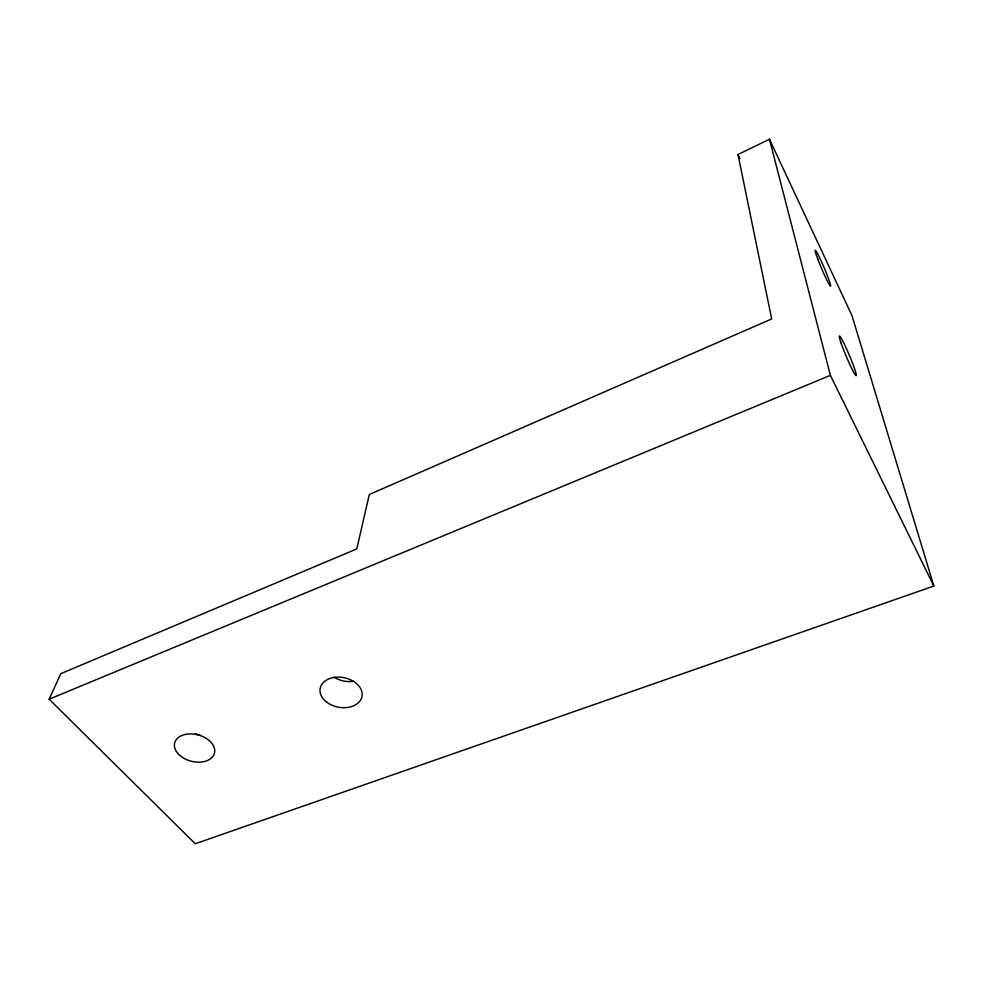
<?xml version="1.0" encoding="UTF-8"?>
<svg xmlns="http://www.w3.org/2000/svg" width="983" height="983" viewBox="0 0 983 983"><rect width="100%" height="100%" fill="white"/><g stroke="black" fill="none" stroke-linecap="round" stroke-linejoin="round"><path stroke-width="1.47" d="M49.15 699.208L60.786 673.674L356.78 548.919L369.313 494.51L771.692 318.934L737.987 154.515L769.468 139.242L852.003 315.678L933.85 586.04L195.273 843.758L49.15 699.208L830.389 375.346L769.468 139.242M830.389 375.346L933.85 586.04M737.987 154.515L740.002 158.656M353.13 681.317A20.84 14.942 11 0 1 334.073 677.152M200.237 735.272A20.102 13.541 14.6 0 1 195.31 733.65M840.993 342.834A21.552 1.647 67.1 0 0 855.603 375.273A21.552 1.647 67.1 0 0 846.658 349.1A21.552 1.647 67.1 0 0 840.993 342.834M817.967 259.561A19.402 1.327 66.9 0 0 830.524 286.151A19.402 1.327 66.9 0 0 820.314 259.18A19.402 1.327 66.9 0 0 817.967 259.561M178.402 754.047A20.52 13.59 14.4 0 0 213.102 756.111A20.52 13.59 14.4 0 0 192.226 733.969A20.52 13.59 14.4 0 0 178.402 754.047M326.934 702.341A21.307 15.028 10.9 0 0 361.719 697.549A21.307 15.028 10.9 0 0 334.576 677.385A21.307 15.028 10.9 0 0 326.934 702.341"/></g></svg>
